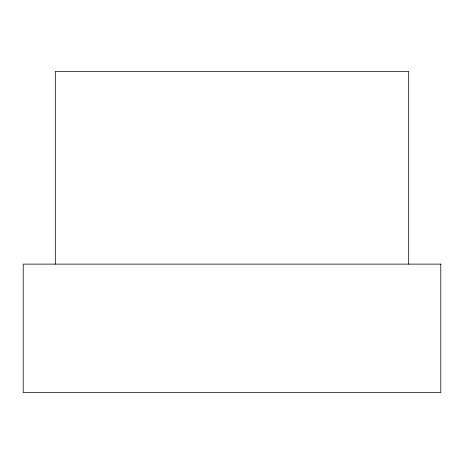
<?xml version="1.0" encoding="UTF-8"?>
<svg xmlns="http://www.w3.org/2000/svg" width="464" height="464" viewBox="0 0 464 464"><rect width="100%" height="100%" fill="white"/><g stroke="black" fill="none" stroke-linecap="round" stroke-linejoin="round"><path stroke-width="0.7" d="M408.68 264.12L408.68 71.386L55.32 71.386L55.32 264.12M440.8 264.12L23.2 264.12L23.2 392.614L440.8 392.614L440.8 264.12"/></g></svg>
